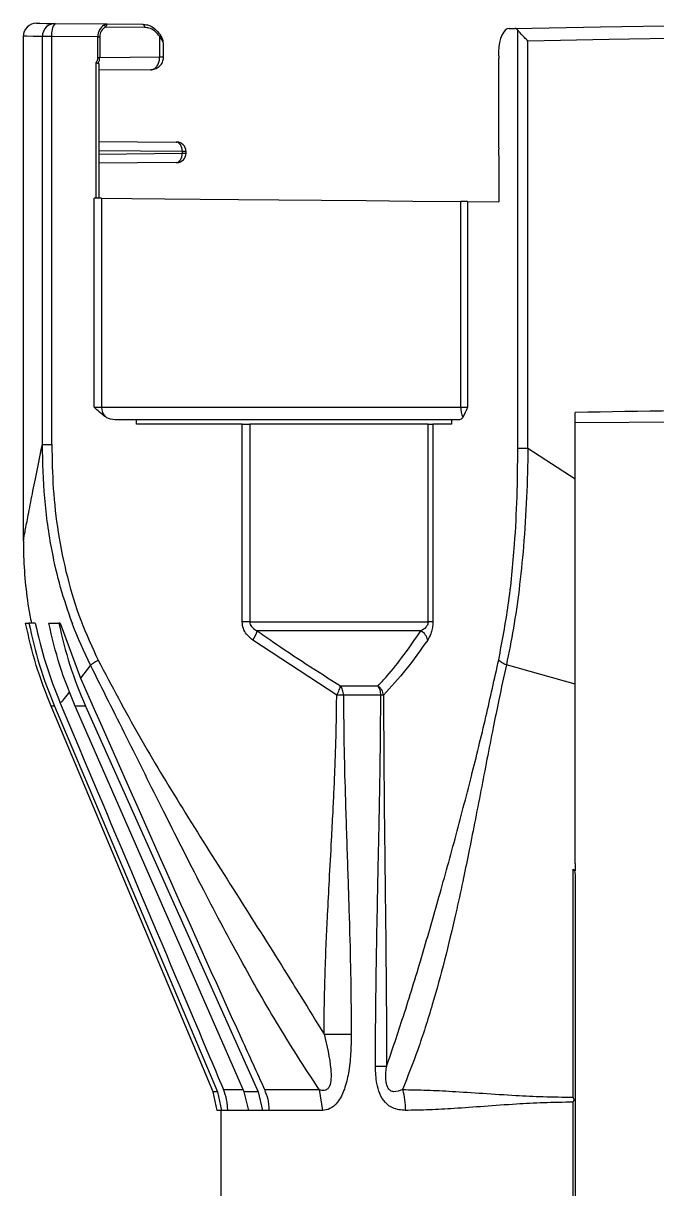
# Model space of a CAD drawing. Extents: x 12.3 to 108.7, y 1.1 to 80.4.
# Drawn here: x 44.22 to 47.15, y 14.93 to 20.33 of the extents above; entities that cross this region are included whole.
import ezdxf

# ---------------------------------------------------------------- set-up
doc = ezdxf.new("R2010")
doc.units = 0
doc.header["$MEASUREMENT"] = 0
doc.layers.add('OBJECT', color=7, linetype='CONTINUOUS')

msp = doc.modelspace()

# ---------------------------------------------------------------- linework, layer by layer
at = {"layer": 'OBJECT'}
for p, q in [((44.365, 20.333), (44.6058, 20.3309)), ((44.7785, 20.3145), (44.5975, 20.3161)), ((44.6058, 20.3309), (44.769, 20.3295)), ((46.4677, 20.3098), (46.4944, 20.3103)), ((44.2168, 20.2738), (44.2168, 17.9356)), ((44.3487, 20.273), (44.3052, 20.273)), ((44.3052, 18.3814), (44.3052, 20.273)), ((44.3487, 18.3814), (44.3487, 20.273)), ((44.5618, 20.2712), (44.3487, 20.273)), ((44.5618, 20.176), (44.5618, 20.2712)), ((44.5618, 20.2712), (44.5708, 20.2712)), ((44.5708, 20.2712), (44.5708, 20.176)), ((44.8487, 20.1784), (44.8487, 20.272)), ((46.5075, 18.3648), (46.5075, 20.3023)), ((44.8668, 20.1784), (44.8668, 20.2256)), ((46.5545, 18.3648), (46.5545, 20.2515)), ((44.5542, 19.5229), (44.5542, 20.1514)), ((44.5618, 20.176), (44.5708, 20.176)), ((44.5708, 20.176), (44.8487, 20.1784)), ((44.8487, 20.1783), (44.8487, 20.1784)), ((44.8487, 20.1784), (44.8668, 20.1784)), ((44.8667, 20.1784), (44.8667, 20.1784)), ((46.4203, 19.7562), (46.4203, 20.1706)), ((44.5668, 20.1427), (44.5668, 19.5228)), ((44.8055, 20.1184), (44.5668, 20.1163)), ((44.5668, 19.7863), (44.9254, 19.7832)), ((44.9526, 19.7402), (44.5668, 19.7435)), ((44.5668, 19.728), (44.9526, 19.7314)), ((44.9526, 19.7402), (44.9526, 19.7314)), ((44.9705, 19.7314), (44.9705, 19.7401)), ((46.4175, 19.7386), (46.4175, 19.7348)), ((46.4203, 19.7172), (46.4203, 19.5066)), ((44.9254, 19.6884), (44.5668, 19.6853)), ((44.9254, 19.6884), (44.9279, 19.6884)), ((44.5443, 18.5553), (44.5443, 19.523)), ((44.5792, 19.5227), (44.5792, 18.5553)), ((46.2438, 18.5553), (46.2438, 19.5081)), ((46.2745, 19.5079), (46.2745, 18.5553)), ((46.2745, 19.5079), (46.4203, 19.5066)), ((44.5443, 18.5553), (44.5792, 18.5553)), ((44.5792, 18.5553), (46.2438, 18.5553)), ((46.2438, 18.5553), (46.2745, 18.5553)), ((46.7738, 18.2224), (46.7738, 18.5299)), ((46.233, 18.4953), (44.653, 18.4953)), ((44.7408, 18.4757), (44.7408, 18.4953)), ((45.2305, 18.4757), (44.7408, 18.4757)), ((45.2305, 17.5601), (45.2305, 18.4757)), ((45.2305, 18.4757), (45.2658, 18.4757)), ((45.2658, 18.4757), (45.2658, 17.5601)), ((46.0921, 18.4757), (45.2658, 18.4757)), ((46.0921, 17.5601), (46.0921, 18.4757)), ((46.0921, 18.4757), (46.1138, 18.4757)), ((46.1138, 18.4757), (46.1138, 17.5601)), ((46.1998, 18.4757), (46.1138, 18.4757)), ((46.1998, 18.4953), (46.1998, 18.4757)), ((47.5999, 18.4883), (46.7738, 18.4817)), ((44.3052, 18.3814), (44.3487, 18.3814)), ((46.5075, 18.3648), (46.5545, 18.3648)), ((46.5545, 18.3648), (46.7738, 18.2224)), ((44.217, 17.9351), (44.2171, 17.9356)), ((45.2658, 17.5601), (45.2305, 17.5601)), ((45.2658, 17.5601), (46.0921, 17.5601)), ((46.1138, 17.5601), (46.0921, 17.5601)), ((44.2276, 17.5542), (44.2425, 17.5542)), ((44.2718, 17.5542), (44.2425, 17.5542)), ((44.3349, 17.5542), (44.3812, 17.5542)), ((44.3881, 17.5542), (44.3812, 17.5542)), ((44.3881, 17.5542), (44.4817, 17.2986)), ((44.4408, 17.5549), (44.4425, 17.5549)), ((44.4432, 17.5532), (44.4408, 17.5549)), ((44.4425, 17.5549), (44.4453, 17.5549)), ((46.0588, 17.5177), (45.3004, 17.5177)), ((45.6685, 17.2205), (45.2803, 17.4753)), ((44.5282, 17.3583), (44.4817, 17.2986)), ((46.7738, 17.2711), (46.4543, 17.3603)), ((45.6859, 17.2629), (45.86, 17.2629)), ((45.8726, 17.2204), (45.6996, 17.2204)), ((45.0958, 15.3809), (44.3453, 17.1689)), ((44.3608, 17.1689), (44.3453, 17.1689)), ((44.3608, 17.1689), (45.1157, 15.3809)), ((45.2405, 15.3809), (44.4565, 17.1689)), ((44.5046, 17.1689), (44.4565, 17.1689)), ((44.5046, 17.1689), (45.3042, 15.3809)), ((46.7738, 16.4388), (46.7737, 16.4062)), ((46.7632, 16.4138), (46.7737, 16.4062)), ((46.7738, 16.3785), (46.7738, 10.665)), ((45.1154, 15.2942), (45.0958, 15.3809)), ((45.1157, 15.3809), (45.0958, 15.3809)), ((45.1157, 15.3809), (45.1355, 15.2942)), ((45.2612, 15.2942), (45.2405, 15.3809)), ((45.3042, 15.3809), (45.2405, 15.3809)), ((45.3042, 15.3809), (45.3255, 15.2942)), ((45.587, 15.3916), (45.6029, 15.2951)), ((46.7691, 15.3446), (46.7639, 15.3564)), ((46.7643, 15.3332), (46.7691, 15.3446)), ((45.1355, 15.2942), (45.1154, 15.2942)), ((45.1318, 15.2942), (45.1318, 10.3823)), ((45.1637, 15.2942), (45.1355, 15.2942)), ((45.1637, 15.2942), (45.1637, 15.2951)), ((45.3255, 15.2942), (45.2612, 15.2942)), ((45.356, 15.2942), (45.3255, 15.2942)), ((45.356, 15.2942), (45.356, 15.2951)), ((46.7643, 10.2213), (46.7643, 15.3332))]:
    msp.add_line(p, q, dxfattribs=at)
at = {"layer": 'OBJECT', "flags": 128}
for points in [[(44.2773, 20.3338), (44.2791, 20.3338), (44.2935, 20.3337), (44.3221, 20.3334), (44.365, 20.333)], [(44.769, 20.3295), (44.7709, 20.3292), (44.7727, 20.3284), (44.7743, 20.327), (44.7757, 20.3251), (44.7769, 20.3228), (44.7778, 20.3202), (44.7783, 20.3174), (44.7785, 20.3145)], [(46.4944, 20.3103), (46.8901, 20.3172), (47.2878, 20.3241), (47.6866, 20.3311)], [(44.3052, 20.273), (44.2619, 20.2734), (44.2331, 20.2737), (44.2186, 20.2738), (44.2168, 20.2738)], [(44.8502, 20.2812), (44.8512, 20.2807), (44.8518, 20.2799), (44.8521, 20.2789), (44.8521, 20.2778), (44.8517, 20.2765), (44.851, 20.2751), (44.85, 20.2736), (44.8487, 20.272)], [(47.6868, 20.2711), (47.3082, 20.2645), (46.9304, 20.258), (46.5545, 20.2515)], [(44.9526, 19.7402), (44.9521, 19.7485), (44.9506, 19.7566), (44.9481, 19.764), (44.9447, 19.7705), (44.9406, 19.7758), (44.9359, 19.7798), (44.9307, 19.7823), (44.9254, 19.7832)], [(44.9254, 19.6884), (44.9307, 19.6893), (44.9359, 19.6918), (44.9406, 19.6957), (44.9447, 19.7011), (44.9481, 19.7076), (44.9506, 19.715), (44.9521, 19.7231), (44.9526, 19.7314)], [(44.9705, 19.7401), (44.9703, 19.7401), (44.9684, 19.7401), (44.9648, 19.7401), (44.9594, 19.7401), (44.9526, 19.7402)], [(44.9526, 19.7314), (44.9594, 19.7314), (44.9648, 19.7314), (44.9684, 19.7314), (44.9703, 19.7314), (44.9705, 19.7314)], [(44.5792, 19.5227), (44.5724, 19.5227), (44.5641, 19.5228), (44.5547, 19.5229), (44.5443, 19.523)], [(44.5792, 19.5227), (44.7189, 19.5214), (44.8717, 19.5201), (45.0367, 19.5187), (45.2133, 19.5171), (45.4009, 19.5155), (45.5985, 19.5138), (45.8054, 19.512), (46.0208, 19.5101), (46.2438, 19.5081)], [(46.2745, 19.5079), (46.2693, 19.5079), (46.2623, 19.508), (46.2537, 19.5081), (46.2438, 19.5081)]]:
    msp.add_lwpolyline(points, dxfattribs=at)
at = {"layer": 'OBJECT'}
for centre, radius, start, end in [((44.2768, 20.2738), 0.06, 89.5, 180.7083), ((44.3649, 20.2734), 0.0597, 89.8235, 180.3075), ((44.4177, 20.2865), 0.0703, 138.4808, 191.0046), ((44.5842, 20.3127), 0.0137, 14.2696, 64.8706), ((44.8527, 21.2421), 1.0639, 269.7841, 270.7584), ((44.9312, 20.2945), 0.5113, 269.3491, 269.6293), ((44.9275, 19.7401), 0.043, 0.3368, 89.5), ((44.9275, 19.7314), 0.043, 270.5, 0.3396), ((44.6441, 18.5543), 0.0649, 179.1378, 223.6083), ((46.3499, 18.5521), 0.1062, 178.3053, 204.4362), ((45.1773, 17.5499), 0.1272, 324.0892, 345.3498), ((46.0248, 17.4602), 0.0668, 13.0258, 59.3726)]:
    msp.add_arc(centre, radius, start, end, dxfattribs=at)
for centre, major_axis, ratio, start_param, end_param in [((44.6115, 20.2709), (-0.0005, 0.06), 0.827549, 0.435391, 1.558744), ((44.6178, 20.2709), (-0.0024, 0.05), 0.94, 0.39667, 1.520023), ((46.4684, 20.1898), (-0.0004, 0.12), 0.424231, 0.006081, 1.454348), ((44.5029, 20.1758), (0.0589, 0.0008), 0.848877, 5.756598, 6.271034), ((44.5055, 20.1758), (0.0653, 0.0012), 0.919074, 5.797107, 6.266931), ((47.7168, 17.8432), (8, 0.0706), 0.087482, 1.572524, 1.688174)]:
    msp.add_ellipse(centre, major_axis=major_axis, ratio=ratio, start_param=start_param, end_param=end_param, dxfattribs=at)
for points, knots in [([(44.59, 20.3251), (44.5925, 20.3265), (44.5983, 20.3298), (44.6029, 20.331), (44.6057, 20.3309), (44.6058, 20.3309)], [0, 0, 0, 0, 0.411555, 0.987632, 1, 1, 1, 1]), ([(44.6058, 20.3309), (44.6058, 20.3309), (44.6054, 20.3309), (44.6047, 20.3301), (44.6031, 20.3265), (44.6008, 20.3215), (44.5987, 20.318), (44.5975, 20.3161)], [0, 0, 0, 0, 0.010867, 0.259081, 0.573258, 0.768883, 1, 1, 1, 1]), ([(44.769, 20.3295), (44.777, 20.3288), (44.7969, 20.3269), (44.8264, 20.3115), (44.8426, 20.291), (44.8502, 20.2812)], [0, 0, 0, 0, 0.2593, 0.64768, 1, 1, 1, 1]), ([(44.8487, 20.272), (44.8415, 20.2812), (44.8272, 20.2995), (44.8016, 20.3124), (44.785, 20.3139), (44.7785, 20.3145)], [0, 0, 0, 0, 0.376295, 0.751999, 1, 1, 1, 1]), ([(46.5075, 20.3023), (46.5039, 20.3059), (46.4996, 20.3102), (46.4951, 20.3103), (46.4944, 20.3103)], [0, 0, 0, 0, 0.8465334, 1, 1, 1, 1]), ([(44.8666, 20.2256), (44.8667, 20.2261), (44.8674, 20.236), (44.8634, 20.2523), (44.8529, 20.2663), (44.8487, 20.272)], [0, 0, 0, 0, 0.028842, 0.60339, 1, 1, 1, 1]), ([(44.8502, 20.2812), (44.8558, 20.2719), (44.8629, 20.2602), (44.8628, 20.247), (44.8628, 20.2443)], [0, 0, 0, 0, 0.790118, 1, 1, 1, 1]), ([(46.5545, 20.2515), (46.5544, 20.2516), (46.5488, 20.2571), (46.536, 20.2701), (46.5188, 20.2884), (46.511, 20.2981), (46.5075, 20.3023)], [0, 0, 0, 0, 0.003827, 0.294526, 0.692404, 1, 1, 1, 1]), ([(46.4178, 20.2036), (46.4177, 20.1975), (46.4176, 20.1859), (46.4194, 20.1755), (46.4203, 20.1706)], [0, 0, 0, 0, 0.531163, 1, 1, 1, 1]), ([(44.5542, 20.1514), (44.5542, 20.1513), (44.5554, 20.151), (44.5577, 20.1503), (44.5611, 20.1494), (44.5629, 20.149), (44.5638, 20.1488)], [0, 0, 0, 0, 0.015681, 0.356806, 0.678208, 1, 1, 1, 1]), ([(44.5638, 20.1488), (44.5642, 20.1486), (44.5652, 20.1482), (44.5665, 20.1461), (44.5667, 20.1441), (44.5668, 20.1427)], [0, 0, 0, 0, 0.189924, 0.461539, 1, 1, 1, 1]), ([(44.8055, 20.1184), (44.8127, 20.1191), (44.8273, 20.1207), (44.8465, 20.1322), (44.86, 20.1489), (44.8668, 20.1654), (44.8661, 20.1754), (44.8659, 20.1783)], [0, 0, 0, 0, 0.228092, 0.459972, 0.68491, 0.907432, 1, 1, 1, 1]), ([(44.8055, 20.1184), (44.8056, 20.1184), (44.8088, 20.1184), (44.8169, 20.1197), (44.8289, 20.1266), (44.8399, 20.1403), (44.8473, 20.1581), (44.8482, 20.1715), (44.8487, 20.1783)], [0, 0, 0, 0, 0.003386, 0.141247, 0.357283, 0.571945, 0.785956, 1, 1, 1, 1]), ([(46.4203, 19.7562), (46.4196, 19.7539), (46.4182, 19.7494), (46.4176, 19.7428), (46.4175, 19.7392), (46.4175, 19.7386)], [0, 0, 0, 0, 0.446604, 0.894556, 1, 1, 1, 1]), ([(46.4175, 19.7348), (46.4176, 19.732), (46.4178, 19.7265), (46.4191, 19.7207), (46.42, 19.7179), (46.4203, 19.7172)], [0, 0, 0, 0, 0.423767, 0.84677, 1, 1, 1, 1]), ([(44.5971, 18.5095), (44.5789, 18.5239), (44.5606, 18.5384), (44.5444, 18.5552), (44.5443, 18.5553)], [0, 0, 0, 0, 0.995692, 1, 1, 1, 1]), ([(46.2745, 18.5553), (46.2745, 18.5552), (46.268, 18.5378), (46.2606, 18.523), (46.2533, 18.5082)], [0, 0, 0, 0, 0.004152, 1, 1, 1, 1]), ([(44.653, 18.4953), (44.6387, 18.4964), (44.6191, 18.4979), (44.6018, 18.507), (44.5971, 18.5095)], [0, 0, 0, 0, 0.726491, 1, 1, 1, 1]), ([(46.2533, 18.5082), (46.2525, 18.5071), (46.2476, 18.5004), (46.2406, 18.4959), (46.2345, 18.4954), (46.233, 18.4953)], [0, 0, 0, 0, 0.126885, 0.783074, 1, 1, 1, 1]), ([(44.2171, 17.9356), (44.2173, 17.9367), (44.2178, 17.9392), (44.2245, 17.9753), (44.2368, 18.0405), (44.2554, 18.1361), (44.278, 18.2502), (44.2961, 18.3376), (44.3052, 18.3814)], [0, 0, 0, 0, 0.126495, 0.277632, 0.457643, 0.640453, 0.819644, 1, 1, 1, 1]), ([(44.4425, 17.5549), (44.4239, 17.6093), (44.3866, 17.7185), (44.343, 17.9116), (44.3113, 18.133), (44.3072, 18.2984), (44.3052, 18.3814)], [0, 0, 0, 0, 0.205314, 0.412143, 0.70462, 1, 1, 1, 1]), ([(44.3487, 18.3814), (44.35, 18.3133), (44.3526, 18.1769), (44.376, 17.9713), (44.4175, 17.7668), (44.4779, 17.5672), (44.5356, 17.4426), (44.5639, 17.3814)], [0, 0, 0, 0, 0.197688, 0.395318, 0.599422, 0.803453, 1, 1, 1, 1]), ([(46.419, 17.3835), (46.4349, 17.4674), (46.4673, 17.6377), (46.4924, 17.8959), (46.5056, 18.1399), (46.5069, 18.2896), (46.5075, 18.3648)], [0, 0, 0, 0, 0.2762004, 0.5603855, 0.7791052, 1, 1, 1, 1]), ([(46.5545, 18.3648), (46.5529, 18.2887), (46.5496, 18.1359), (46.5356, 17.9157), (46.5149, 17.713), (46.4886, 17.5284), (46.4658, 17.4166), (46.4543, 17.3603)], [0, 0, 0, 0, 0.218089, 0.438108, 0.636555, 0.817194, 1, 1, 1, 1]), ([(46.7738, 17.2711), (46.7738, 17.3322), (46.7738, 17.4542), (46.7738, 17.6469), (46.7738, 17.8452), (46.7738, 18.0383), (46.7738, 18.1643), (46.7738, 18.2224)], [0, 0, 0, 0, 0.202093, 0.40421, 0.612784, 0.821394, 1, 1, 1, 1]), ([(44.2179, 17.9353), (44.2178, 17.9114), (44.2174, 17.8425), (44.2269, 17.7273), (44.2396, 17.6239), (44.2518, 17.5663), (44.2544, 17.5542)], [0, 0, 0, 0, 0.186468, 0.539295, 0.903062, 1, 1, 1, 1]), ([(45.2803, 17.4753), (45.27, 17.4837), (45.2518, 17.4986), (45.234, 17.5289), (45.2316, 17.5497), (45.2305, 17.5601)], [0, 0, 0, 0, 0.395304, 0.696903, 1, 1, 1, 1]), ([(45.2658, 17.5601), (45.2659, 17.558), (45.2663, 17.5515), (45.2707, 17.5418), (45.2817, 17.5284), (45.2926, 17.5221), (45.3004, 17.5177)], [0, 0, 0, 0, 0.10477, 0.3101899, 0.5135904, 1, 1, 1, 1]), ([(46.0921, 17.5601), (46.0919, 17.5576), (46.0915, 17.5521), (46.0878, 17.5428), (46.0775, 17.5286), (46.0666, 17.5223), (46.0588, 17.5177)], [0, 0, 0, 0, 0.100783, 0.226045, 0.441279, 1, 1, 1, 1]), ([(46.1138, 17.5601), (46.1138, 17.5571), (46.1136, 17.5459), (46.111, 17.5257), (46.1033, 17.4978), (46.095, 17.4839), (46.0899, 17.4753)], [0, 0, 0, 0, 0.082275, 0.300825, 0.564049, 1, 1, 1, 1]), ([(44.3453, 17.1689), (44.321, 17.2313), (44.272, 17.3568), (44.2424, 17.4881), (44.2276, 17.5542)], [0, 0, 0, 0, 0.497473, 1, 1, 1, 1]), ([(44.2425, 17.5542), (44.2573, 17.4888), (44.2869, 17.3574), (44.3361, 17.232), (44.3608, 17.1689)], [0, 0, 0, 0, 0.497451, 1, 1, 1, 1]), ([(44.2718, 17.5542), (44.2866, 17.491), (44.3164, 17.3642), (44.3641, 17.2429), (44.388, 17.182)], [0, 0, 0, 0, 0.497708, 1, 1, 1, 1]), ([(44.4565, 17.1689), (44.4314, 17.2312), (44.3808, 17.3565), (44.3503, 17.488), (44.3349, 17.5542)], [0, 0, 0, 0, 0.49732, 1, 1, 1, 1]), ([(44.3812, 17.5542), (44.3966, 17.4887), (44.4276, 17.357), (44.4789, 17.2319), (44.5046, 17.1689)], [0, 0, 0, 0, 0.497242, 1, 1, 1, 1]), ([(44.4453, 17.5549), (44.4451, 17.5544), (44.4449, 17.5534), (44.4442, 17.5528), (44.4436, 17.5529), (44.4432, 17.5531), (44.4432, 17.5532)], [0, 0, 0, 0, 0.324563, 0.651752, 0.939508, 1, 1, 1, 1]), ([(44.5282, 17.3583), (44.4987, 17.4209), (44.4685, 17.4851), (44.4438, 17.5516), (44.4432, 17.5532)], [0, 0, 0, 0, 0.976242, 1, 1, 1, 1]), ([(45.3004, 17.5177), (45.3241, 17.5011), (45.4503, 17.4127), (45.5802, 17.33), (45.6857, 17.2629)], [0, 0, 0, 0, 0.187713, 1, 1, 1, 1]), ([(45.8601, 17.2629), (45.8737, 17.2778), (45.9145, 17.3223), (45.9812, 17.4057), (46.0329, 17.4803), (46.0588, 17.5177)], [0, 0, 0, 0, 0.2004766, 0.5997392, 1, 1, 1, 1]), ([(46.0899, 17.4753), (46.0566, 17.4285), (45.99, 17.3349), (45.9203, 17.2586), (45.8855, 17.2204)], [0, 0, 0, 0, 0.499058, 1, 1, 1, 1]), ([(44.5639, 17.3814), (44.5598, 17.3791), (44.5515, 17.3746), (44.5412, 17.3682), (44.5329, 17.3624), (44.5298, 17.3597), (44.5282, 17.3583)], [0, 0, 0, 0, 0.250003, 0.500001, 0.75, 1, 1, 1, 1]), ([(45.587, 15.3916), (45.5203, 15.4947), (45.3889, 15.698), (45.2059, 16.0227), (45.0331, 16.3504), (44.8628, 16.6881), (44.6968, 17.0226), (44.5839, 17.2474), (44.5282, 17.3583)], [0, 0, 0, 0, 0.166316, 0.327724, 0.500562, 0.66248, 0.833467, 1, 1, 1, 1]), ([(44.5639, 17.3814), (44.626, 17.2639), (44.7493, 17.0305), (44.9577, 16.6878), (45.1753, 16.3424), (45.3963, 15.9954), (45.54, 15.7621), (45.6102, 15.6481)], [0, 0, 0, 0, 0.19647, 0.390239, 0.594002, 0.801616, 1, 1, 1, 1]), ([(45.8993, 15.4983), (45.9256, 15.5754), (45.9814, 15.7394), (46.0599, 15.9974), (46.1396, 16.2721), (46.2169, 16.552), (46.2912, 16.8366), (46.359, 17.1126), (46.3995, 17.2954), (46.419, 17.3835)], [0, 0, 0, 0, 0.133296, 0.283597, 0.425181, 0.577963, 0.728419, 0.869046, 1, 1, 1, 1]), ([(46.4543, 17.3603), (46.4426, 17.3065), (46.4216, 17.2096), (46.3922, 17.0635), (46.3646, 16.9233), (46.3362, 16.7755), (46.3078, 16.6298), (46.2799, 16.4891), (46.2514, 16.35), (46.2152, 16.1844), (46.1695, 15.9928), (46.1113, 15.7806), (46.047, 15.5782), (45.9973, 15.4524), (45.9733, 15.3916)], [0, 0, 0, 0, 0.0781511, 0.1406063, 0.2117385, 0.2816689, 0.3556148, 0.4244849, 0.4883163, 0.5612334, 0.6718685, 0.7791005, 0.8930739, 1, 1, 1, 1]), ([(46.4543, 17.3603), (46.4503, 17.3619), (46.4423, 17.3649), (46.4323, 17.3706), (46.424, 17.3769), (46.4207, 17.3813), (46.419, 17.3835)], [0, 0, 0, 0, 0.250001, 0.500003, 0.749999, 1, 1, 1, 1]), ([(44.4817, 17.2986), (44.7284, 16.7405), (45.0099, 16.1036), (45.299, 15.47), (45.3348, 15.3916)], [0, 0, 0, 0, 0.876183, 1, 1, 1, 1]), ([(44.4315, 17.2357), (44.4225, 17.2245), (44.4038, 17.2012), (44.3934, 17.1885), (44.388, 17.182)], [0, 0, 0, 0, 0.483058, 1, 1, 1, 1]), ([(45.6685, 17.2205), (45.6708, 17.2246), (45.6753, 17.2329), (45.6805, 17.2446), (45.6843, 17.2551), (45.6853, 17.2603), (45.6858, 17.2629)], [0, 0, 0, 0, 0.250002, 0.5, 0.749999, 1, 1, 1, 1]), ([(45.6996, 17.2204), (45.6994, 17.2244), (45.6991, 17.2322), (45.6963, 17.2435), (45.692, 17.2541), (45.6879, 17.2599), (45.6859, 17.2629)], [0, 0, 0, 0, 0.249994, 0.499997, 0.750001, 1, 1, 1, 1]), ([(45.8726, 17.2204), (45.8724, 17.2244), (45.8721, 17.2322), (45.8695, 17.2435), (45.8656, 17.2541), (45.8619, 17.2599), (45.86, 17.2629)], [0, 0, 0, 0, 0.249994, 0.499996, 0.750001, 1, 1, 1, 1]), ([(45.8855, 17.2204), (45.8846, 17.2245), (45.883, 17.2325), (45.8774, 17.2439), (45.8698, 17.2544), (45.8633, 17.2601), (45.8601, 17.2629)], [0, 0, 0, 0, 0.250003, 0.499997, 0.75, 1, 1, 1, 1]), ([(46.7738, 16.4388), (46.7738, 16.4861), (46.7738, 16.7633), (46.7738, 17.0409), (46.7738, 17.2711)], [0, 0, 0, 0, 0.170608, 1, 1, 1, 1]), ([(44.388, 17.182), (44.6158, 16.642), (44.8675, 16.045), (45.1201, 15.4485), (45.1441, 15.3916)], [0, 0, 0, 0, 0.904668, 1, 1, 1, 1]), ([(45.6102, 15.6481), (45.6104, 15.6936), (45.611, 15.7884), (45.6147, 15.9313), (45.6199, 16.0706), (45.6267, 16.2137), (45.6349, 16.3709), (45.6437, 16.5292), (45.651, 16.6697), (45.6564, 16.7781), (45.661, 16.8836), (45.6647, 16.9924), (45.6675, 17.1079), (45.6682, 17.1835), (45.6685, 17.2205)], [0, 0, 0, 0, 0.086632, 0.180718, 0.272548, 0.35237, 0.453915, 0.572653, 0.65465, 0.722022, 0.779666, 0.856018, 0.929459, 1, 1, 1, 1]), ([(45.6996, 17.2204), (45.6996, 17.2204), (45.6965, 17.2204), (45.6894, 17.2204), (45.6785, 17.2204), (45.6713, 17.2205), (45.6685, 17.2205), (45.6685, 17.2205)], [0, 0, 0, 0, 0.0000638, 0.3957331, 0.7691186, 0.9999348, 1, 1, 1, 1]), ([(45.6996, 17.2204), (45.7003, 17.135), (45.7017, 16.9726), (45.7092, 16.709), (45.7184, 16.437), (45.7275, 16.1594), (45.7343, 15.8989), (45.7353, 15.7322), (45.7358, 15.6481)], [0, 0, 0, 0, 0.1629018, 0.309601, 0.5031265, 0.6821759, 0.8396388, 1, 1, 1, 1]), ([(45.8481, 15.4983), (45.8482, 15.5483), (45.8484, 15.6524), (45.85, 15.8092), (45.8521, 15.9633), (45.8549, 16.1213), (45.8583, 16.2952), (45.862, 16.4691), (45.8651, 16.6223), (45.8674, 16.7396), (45.8694, 16.854), (45.8709, 16.9731), (45.8722, 17.0991), (45.8724, 17.1808), (45.8726, 17.2204)], [0, 0, 0, 0, 0.08707, 0.181246, 0.273163, 0.35544, 0.456516, 0.576187, 0.658495, 0.723422, 0.780529, 0.857752, 0.930908, 1, 1, 1, 1]), ([(45.8855, 17.2204), (45.8855, 17.2204), (45.8846, 17.2204), (45.8825, 17.2204), (45.8783, 17.2204), (45.8747, 17.2204), (45.8726, 17.2204), (45.8726, 17.2204)], [0, 0, 0, 0, 0.0001, 0.299342, 0.607061, 0.999899, 1, 1, 1, 1]), ([(45.8855, 17.2204), (45.8857, 17.1405), (45.8861, 16.984), (45.8881, 16.7471), (45.891, 16.4887), (45.8942, 16.23), (45.897, 15.9709), (45.8989, 15.7352), (45.8992, 15.5763), (45.8993, 15.4983)], [0, 0, 0, 0, 0.139168, 0.272575, 0.412781, 0.589398, 0.723309, 0.864198, 1, 1, 1, 1]), ([(46.7639, 15.3564), (46.7639, 15.3655), (46.7639, 15.4111), (46.7637, 15.6027), (46.7635, 15.9459), (46.7633, 16.2531), (46.7632, 16.4138)], [0, 0, 0, 0, 0.025924, 0.129619, 0.5444, 1, 1, 1, 1]), ([(46.7632, 16.4138), (46.7645, 16.4124), (46.7684, 16.4085), (46.7727, 16.3963), (46.7734, 16.3856), (46.7738, 16.3785)], [0, 0, 0, 0, 0.153029, 0.43121, 1, 1, 1, 1]), ([(45.6102, 15.6481), (45.6233, 15.5944), (45.6401, 15.5254), (45.6433, 15.4437), (45.6378, 15.4116), (45.6276, 15.3946), (45.6162, 15.3873), (45.6022, 15.3861), (45.5924, 15.3897), (45.587, 15.3916)], [0, 0, 0, 0, 0.498953, 0.641288, 0.749043, 0.806188, 0.86294, 0.925881, 1, 1, 1, 1]), ([(45.7358, 15.6481), (45.7353, 15.6178), (45.7345, 15.5572), (45.7249, 15.4709), (45.7063, 15.3925), (45.6766, 15.3325), (45.6389, 15.2995), (45.6145, 15.2965), (45.6029, 15.2951)], [0, 0, 0, 0, 0.195398, 0.390244, 0.561517, 0.730064, 0.872145, 1, 1, 1, 1]), ([(45.6102, 15.6481), (45.6342, 15.6481), (45.6822, 15.6481), (45.7179, 15.6481), (45.7358, 15.6481)], [0, 0, 0, 0, 0.5000003, 1, 1, 1, 1]), ([(45.9862, 15.2951), (45.9664, 15.2969), (45.9332, 15.2998), (45.8919, 15.3291), (45.8665, 15.3702), (45.8505, 15.4285), (45.849, 15.4718), (45.8481, 15.4983)], [0, 0, 0, 0, 0.250736, 0.419731, 0.595502, 0.752289, 1, 1, 1, 1]), ([(45.8993, 15.4983), (45.8927, 15.4983), (45.8794, 15.4983), (45.8585, 15.4983), (45.8481, 15.4983)], [0, 0, 0, 0, 0.5000001, 1, 1, 1, 1]), ([(45.9733, 15.3916), (45.9598, 15.3861), (45.9416, 15.3786), (45.9205, 15.3844), (45.9121, 15.391), (45.9071, 15.3973), (45.9031, 15.4051), (45.8987, 15.418), (45.8943, 15.4501), (45.8972, 15.4779), (45.8993, 15.4983)], [0, 0, 0, 0, 0.301966, 0.408336, 0.454657, 0.498954, 0.543233, 0.590045, 0.698053, 1, 1, 1, 1]), ([(45.1441, 15.3916), (45.1559, 15.3916), (45.1793, 15.3916), (45.2135, 15.3916), (45.2352, 15.3916), (45.2358, 15.3916)], [0, 0, 0, 0, 0.492668, 0.985336, 1, 1, 1, 1]), ([(45.1638, 15.2951), (45.1635, 15.3035), (45.163, 15.3202), (45.158, 15.353), (45.1497, 15.3762), (45.1442, 15.3916)], [0, 0, 0, 0, 0.253947, 0.507891, 1, 1, 1, 1]), ([(45.3348, 15.3916), (45.3714, 15.3916), (45.4444, 15.3916), (45.5395, 15.3916), (45.587, 15.3916)], [0, 0, 0, 0, 0.5, 1, 1, 1, 1]), ([(45.3561, 15.2951), (45.3558, 15.3035), (45.3552, 15.3202), (45.3498, 15.3531), (45.3408, 15.3763), (45.3349, 15.3916)], [0, 0, 0, 0, 0.252942, 0.50588, 1, 1, 1, 1]), ([(45.9733, 15.3916), (46.0108, 15.3911), (46.0845, 15.3901), (46.2092, 15.3833), (46.3462, 15.3743), (46.4878, 15.3653), (46.6276, 15.3583), (46.7174, 15.357), (46.7639, 15.3564)], [0, 0, 0, 0, 0.160454, 0.315178, 0.498316, 0.686306, 0.837342, 1, 1, 1, 1]), ([(45.9733, 15.3916), (45.977, 15.376), (45.9846, 15.3448), (45.9857, 15.3117), (45.9862, 15.2951)], [0, 0, 0, 0, 0.500002, 1, 1, 1, 1]), ([(46.7738, 15.3423), (46.7738, 15.3423), (46.7738, 15.3424), (46.7736, 15.3429), (46.7725, 15.3438), (46.7702, 15.3443), (46.7691, 15.3446)], [0, 0, 0, 0, 0.019328, 0.16759, 0.583669, 1, 1, 1, 1]), ([(45.261, 15.2951), (45.2581, 15.2951), (45.2342, 15.2951), (45.1985, 15.2951), (45.1753, 15.2951), (45.1637, 15.2951)], [0, 0, 0, 0, 0.064584, 0.532292, 1, 1, 1, 1]), ([(45.6029, 15.2951), (45.5565, 15.2951), (45.4636, 15.2951), (45.3919, 15.2951), (45.356, 15.2951)], [0, 0, 0, 0, 0.5000001, 1, 1, 1, 1]), ([(46.7643, 15.3332), (46.7182, 15.3325), (46.629, 15.3312), (46.4911, 15.3236), (46.3521, 15.3138), (46.2182, 15.3041), (46.0962, 15.2967), (46.0233, 15.2957), (45.9862, 15.2951)], [0, 0, 0, 0, 0.162845, 0.314341, 0.502466, 0.685383, 0.839941, 1, 1, 1, 1])]:
    msp.add_open_spline(points, degree=3, knots=knots, dxfattribs=at)

doc.saveas('drawing.dxf')
